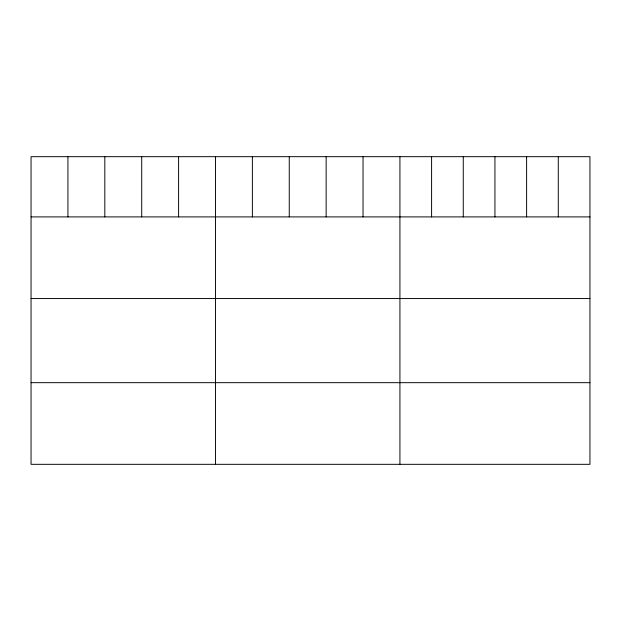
<?xml version="1.0" encoding="UTF-8"?>
<svg xmlns="http://www.w3.org/2000/svg" width="621" height="621" viewBox="0 0 621 621"><rect width="100%" height="100%" fill="white"/><g stroke="black" fill="none" stroke-linecap="round" stroke-linejoin="round"><path stroke-width="0.93" d="M589.95 216.908L589.95 464.322L31.05 464.322L31.05 156.678L589.95 156.678L589.95 216.908L31.05 216.908M31.05 298.554L589.95 298.554M31.05 382.676L589.95 382.676M558.279 156.678L558.279 216.908M526.608 156.678L526.608 216.908M494.937 156.678L494.937 216.908M463.266 156.678L463.266 216.908M431.595 156.678L431.595 216.908M399.924 156.678L399.924 464.322M363.037 156.678L363.037 216.908M326.149 156.678L326.149 216.908M289.262 156.678L289.262 216.908M252.374 156.678L252.374 216.908M215.487 156.678L215.487 464.322M178.6 156.678L178.6 216.908M141.712 156.678L141.712 216.908M104.825 156.678L104.825 216.908M67.937 156.678L67.937 216.908"/></g></svg>
